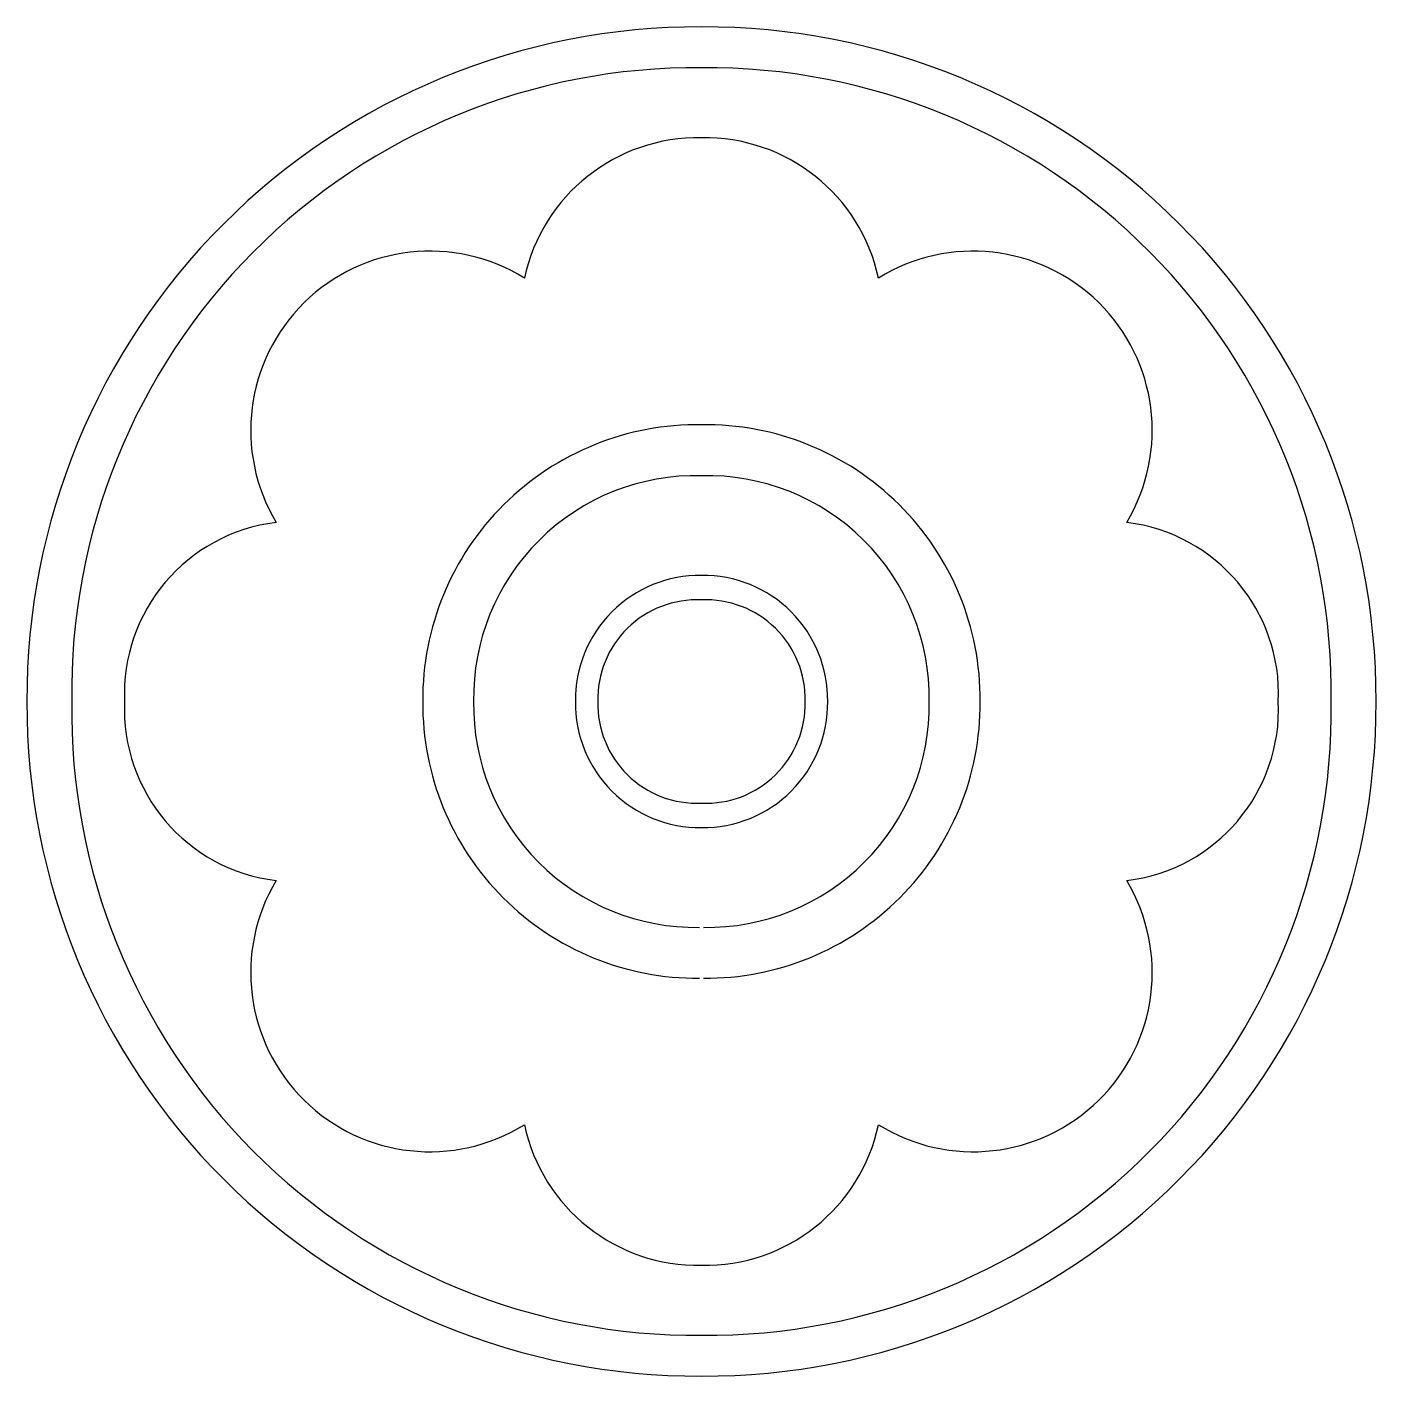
# Model space of a CAD drawing. Extents: x 76 to 86, y 220 to 230.1.
import ezdxf

# ---------------------------------------------------------------- set-up
doc = ezdxf.new("R2010")
doc.units = 0
doc.header["$MEASUREMENT"] = 0
doc.layers.add('_____1', color=7, linetype='Continuous')

msp = doc.modelspace()

# ---------------------------------------------------------------- linework, layer by layer
at = {"layer": '_____1', "color": 0}
for centre, radius, start, end in [((80.989, 225.065), 5.007, 89.7744, 180.2256), ((81.029, 225.065), 5.007, 359.7752, 90.2263), ((80.969, 225.115), 4.653, 89.5089, 180.8635), ((81.049, 225.115), 4.653, 359.1372, 90.4918), ((80.983, 227.924), 1.322, 88.8824, 168.0008), ((81.035, 227.924), 1.322, 11.9999, 91.1184), ((78.985, 227.066), 1.335, 58.1142, 210.9395), ((83.033, 227.066), 1.335, 329.0612, 121.8865), ((80.978, 225.061), 2.046, 89.1254, 180.4511), ((81.04, 225.061), 2.046, 359.5496, 90.8753), ((80.966, 225.073), 1.655, 88.5089, 180.9696), ((81.052, 225.073), 1.655, 359.0311, 91.4919), ((77.993, 225.104), 1.284, 96.8476, 182.6458), ((84.025, 225.104), 1.284, 357.3549, 83.1532), ((80.998, 225.056), 0.929, 89.3012, 180.7018), ((81.021, 225.056), 0.929, 359.2989, 90.6996), ((80.976, 225.063), 0.74, 87.4523, 181.3904), ((81.042, 225.063), 0.74, 358.6103, 92.5485), ((80.989, 225.025), 5.007, 179.7752, 270.2263), ((80.969, 224.975), 4.653, 179.1372, 270.4918), ((77.993, 224.986), 1.284, 177.3549, 263.1532), ((80.978, 225.029), 2.046, 179.5496, 270.449), ((80.966, 225.017), 1.655, 179.0311, 270.9647), ((80.998, 225.034), 0.929, 179.2989, 270.6996), ((80.976, 225.027), 0.74, 178.6103, 272.5485), ((81.042, 225.027), 0.74, 267.4523, 1.3904), ((81.021, 225.034), 0.929, 269.3012, 0.7018), ((81.049, 224.975), 4.653, 269.5089, 0.8635), ((81.029, 225.025), 5.007, 269.7744, 0.2256), ((81.052, 225.017), 1.655, 269.036, 0.9696), ((81.04, 225.029), 2.046, 269.5517, 0.4511), ((84.025, 224.986), 1.284, 276.8476, 2.6458), ((78.985, 223.025), 1.335, 149.0612, 301.8865), ((83.033, 223.025), 1.335, 238.1142, 30.9395), ((80.983, 222.166), 1.322, 191.9999, 271.1184), ((81.035, 222.166), 1.322, 268.8824, 348.0008)]:
    msp.add_arc(centre, radius, start, end, dxfattribs=at)

doc.saveas('drawing.dxf')
